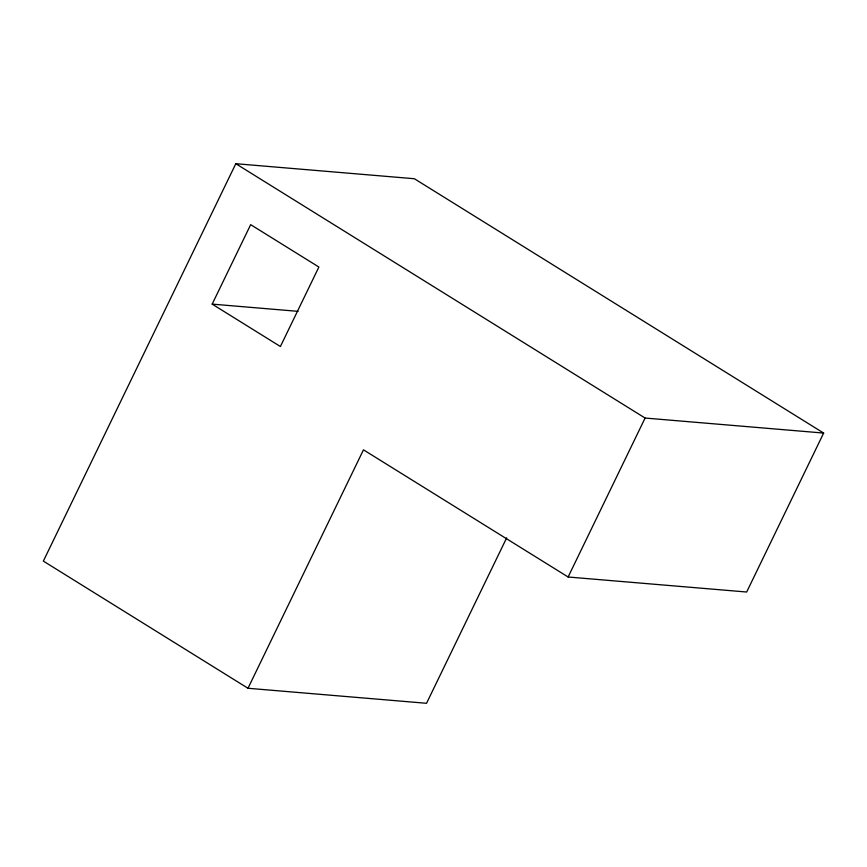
<?xml version="1.0" encoding="UTF-8"?>
<svg xmlns="http://www.w3.org/2000/svg" width="867" height="867" viewBox="0 0 867 867"><rect width="100%" height="100%" fill="white"/><g stroke="black" fill="none" stroke-linecap="round" stroke-linejoin="round"><path stroke-width="1.3" d="M247.995 688.268L363.468 449.832L568.123 576.999L746.671 592.02L823.65 433.067L414.361 178.732L235.813 163.711L43.35 561.101L247.995 688.268L426.542 703.289L506.675 537.843M212.177 304.122L250.671 224.651L318.883 267.036L280.399 346.518L212.177 304.122L298.096 311.351M568.123 576.999L645.102 418.046L823.65 433.067M235.813 163.711L645.102 418.046"/></g></svg>
